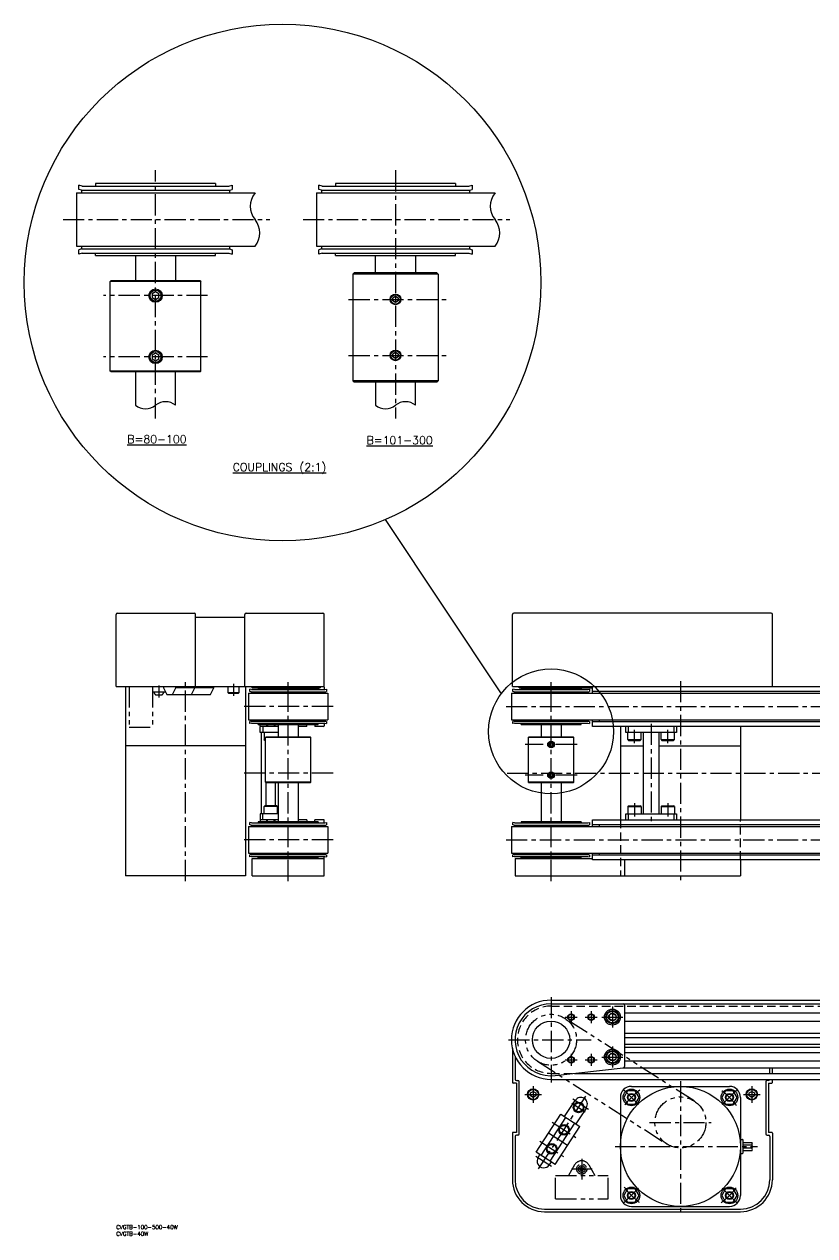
# Model space of a CAD drawing. Extents: x -69 to 1117, y -8 to 901.
# Drawn here: x -69 to 524, y -8 to 901 of the extents above; entities that cross this region are included whole.
import ezdxf

# ---------------------------------------------------------------- set-up
doc = ezdxf.new("R2010")
doc.units = 0
doc.header["$LTSCALE"] = 0.5
for name, pattern in [('CENTER', [50.8, 31.75, -6.35, 6.35, -6.35]), ('DASHED', [19.05, 12.7, -6.35]), ('PHANTOM', [63.5, 31.75, -6.35, 6.35, -6.35, 6.35, -6.35])]:
    doc.linetypes.add(name, pattern=pattern)
for name, color, linetype in [('MSM_CENTER', 1, 'CENTER'), ('MSM_CONTINUOUS', 7, 'CONTINUOUS'), ('MSM_DASHED', 4, 'DASHED'), ('MSM_IMAGINARY', 6, 'PHANTOM'), ('MSM_NARROW', 5, 'CONTINUOUS'), ('MSM_PART_NUMBER', 7, 'CONTINUOUS')]:
    doc.layers.add(name, color=color, linetype=linetype)
doc.styles.get("Standard").update_dxf_attribs({"font": 'txt.shx', "height": 3, "bigfont": 'bigfont.shx'})

# ---------------------------------------------------------------- blocks, each defined once
blk = doc.blocks.new('*U2')
at = {"layer": 'MSM_PART_NUMBER'}
blk.add_text('CVGTB-100-500-40W', height=3, dxfattribs=at).set_placement((0, -3))
blk = doc.blocks.new('*U3')
at = {"layer": 'MSM_PART_NUMBER'}
blk.add_text('CVGTB-40W', height=3, dxfattribs=at).set_placement((0, -8))

msp = doc.modelspace()

# ---------------------------------------------------------------- linework, layer by layer
at = {"layer": 'MSM_CENTER'}
for p, q in [((29.55, 604.83), (29.55, 791.05)), ((209.51, 791.05), (209.51, 604.83)), ((-39.85, 754.05), (115.15, 754.05)), ((140.11, 754.05), (295.12, 754.05)), ((68.55, 697.05), (-9.45, 697.05)), ((174.31, 694.25), (249.23, 694.25)), ((68.55, 651.05), (-9.45, 651.05)), ((174.31, 652.25), (249.69, 652.25)), ((32, 404.8), (32, 395.8)), ((52, 258), (52, 408)), ((88, 406), (88, 397)), ((129, 258), (129, 408)), ((326.12, 258), (326.12, 408)), ((423.12, 408), (423.12, 258)), ((162.7, 389), (95.3, 389)), ((292.39, 389), (859.77, 389)), ((401.12, 376), (401.12, 302)), ((388.62, 361.5), (388.62, 371.5)), ((413.62, 361.5), (413.62, 371.5)), ((345.62, 360.5), (306.62, 360.5)), ((162.7, 339), (95.3, 339)), ((293.22, 339), (859.02, 339)), ((345.62, 337.5), (306.62, 337.5)), ((388.62, 316.5), (388.62, 306.5)), ((413.62, 316.5), (413.62, 306.5)), ((162.7, 289), (95.3, 289)), ((292.39, 289), (859.77, 289)), ((326.12, 171), (326.12, 107)), ((372.12, 164), (372.12, 148)), ((336.62, 156), (345.62, 156)), ((341.12, 160.5), (341.12, 151.5)), ((351.62, 156), (360.62, 156)), ((356.12, 160.5), (356.12, 151.5)), ((364.12, 156), (380.12, 156)), ((294.12, 139), (356.12, 139)), ((341.12, 128.5), (341.12, 119.5)), ((356.12, 128.5), (356.12, 119.5)), ((372.12, 134), (372.12, 118)), ((336.62, 124), (345.62, 124)), ((351.62, 124), (360.62, 124)), ((364.12, 126), (380.12, 126)), ((312.62, 104.25), (312.62, 91.75)), ((380.51, 101.6), (392.18, 89.94)), ((423.12, 108), (423.12, 10)), ((465.72, 101.6), (454.05, 89.94)), ((476.62, 104.26), (476.62, 91.76)), ((306.37, 98), (318.87, 98)), ((316.8, 42.14), (352.21, 96.65)), ((341.73, 91.53), (351.79, 84.99)), ((342.52, 94.59), (354.26, 86.97)), ((470.37, 98.01), (482.87, 98.01)), ((327.06, 77.21), (344.67, 65.77)), ((400.02, 77), (446.22, 77)), ((317.8, 62.95), (335.41, 51.51)), ((374.12, 59), (480.82, 59)), ((314.75, 51.82), (326.49, 44.19)), ((349.12, 49.8), (349.12, 34.2)), ((356.92, 42), (341.32, 42)), ((380.51, 16.4), (392.18, 28.06)), ((465.72, 16.4), (454.05, 28.06))]:
    msp.add_line(p, q, dxfattribs=at)
for start, end in [(125.90565, 144.09435), (35.90565, 54.09435), (215.90565, 234.09435), (305.90565, 324.09435)]:
    msp.add_arc((423.12, 59), 52, start, end, dxfattribs=at)
at = {"layer": 'MSM_CONTINUOUS'}
for p, q in [((-29.85, 774.05), (-29.85, 734.05)), ((-29.85, 774.05), (104.15, 774.05)), ((-27.95, 776.6), (-27.95, 779.91)), ((-25.48, 779.25), (-27.95, 779.91)), ((-25.9, 776.05), (-27.95, 776.6)), ((-25.9, 776.05), (85, 776.05)), ((-25.9, 776.05), (-25.9, 774.05)), ((-25.48, 779.25), (84.57, 779.25)), ((74.55, 781.05), (-15.45, 781.05)), ((-15.45, 781.05), (-15.45, 779.25)), ((74.55, 781.05), (74.55, 779.25)), ((84.57, 779.25), (87.05, 779.91)), ((85, 776.05), (87.05, 776.6)), ((85, 776.05), (85, 774.05)), ((87.05, 779.91), (87.05, 776.6)), ((150.11, 774.05), (150.11, 734.05)), ((150.11, 774.05), (284.12, 774.05)), ((152.01, 776.6), (152.01, 779.91)), ((154.48, 779.25), (152.01, 779.91)), ((154.06, 776.05), (152.01, 776.6)), ((154.06, 776.05), (264.96, 776.05)), ((154.06, 776.05), (154.06, 774.05)), ((154.48, 779.25), (264.54, 779.25)), ((254.51, 781.05), (164.51, 781.05)), ((164.51, 781.05), (164.51, 779.25)), ((254.51, 781.05), (254.51, 779.25)), ((264.54, 779.25), (267.01, 779.91)), ((264.96, 776.05), (267.01, 776.6)), ((264.96, 776.05), (264.96, 774.05)), ((267.01, 779.91), (267.01, 776.6)), ((-29.85, 734.05), (104.15, 734.05)), ((-25.9, 732.05), (-27.95, 731.5)), ((-27.95, 728.19), (-27.95, 731.5)), ((-25.48, 728.85), (-27.95, 728.19)), ((-25.9, 734.05), (-25.9, 732.05)), ((-25.9, 732.05), (85, 732.05)), ((-25.48, 728.85), (84.57, 728.85)), ((-15.45, 727.05), (-15.45, 728.85)), ((-15.45, 727.05), (74.55, 727.05)), ((14.55, 727.05), (14.55, 708.05)), ((44.55, 727.05), (44.55, 708.05)), ((74.55, 727.05), (74.55, 728.85)), ((84.57, 728.85), (87.05, 728.19)), ((85, 734.05), (85, 732.05)), ((85, 732.05), (87.05, 731.5)), ((87.05, 731.5), (87.05, 728.19)), ((150.11, 734.05), (284.12, 734.05)), ((154.06, 732.05), (152.01, 731.5)), ((152.01, 728.19), (152.01, 731.5)), ((154.48, 728.85), (152.01, 728.19)), ((154.06, 734.05), (154.06, 732.05)), ((154.06, 732.05), (264.96, 732.05)), ((154.48, 728.85), (264.54, 728.85)), ((164.51, 727.05), (164.51, 728.85)), ((164.51, 727.05), (254.51, 727.05)), ((194.51, 714.25), (194.51, 727.05)), ((224.51, 727.05), (224.51, 714.25)), ((254.51, 727.05), (254.51, 728.85)), ((264.54, 728.85), (267.01, 728.19)), ((264.96, 734.05), (264.96, 732.05)), ((264.96, 732.05), (267.01, 731.5)), ((267.01, 731.5), (267.01, 728.19)), ((178.51, 714.25), (177.51, 713.25)), ((177.51, 713.25), (177.51, 633.25)), ((241.51, 713.25), (177.51, 713.25)), ((240.51, 714.25), (178.51, 714.25)), ((241.51, 713.25), (240.51, 714.25)), ((241.51, 713.25), (241.51, 633.25)), ((-4.45, 707.65), (-4.05, 708.05)), ((63.55, 707.65), (-4.45, 707.65)), ((-4.45, 640.45), (-4.45, 707.65)), ((63.15, 708.05), (-4.05, 708.05)), ((29.55, 699.94), (27.05, 698.49)), ((32.05, 698.49), (29.55, 699.94)), ((63.15, 708.05), (63.55, 707.65)), ((63.55, 640.45), (63.55, 707.65)), ((27.05, 698.49), (27.05, 695.61)), ((27.05, 695.61), (29.55, 694.16)), ((29.55, 694.16), (32.05, 695.61)), ((32.05, 695.61), (32.05, 698.49)), ((207.51, 695.4), (209.51, 696.56)), ((207.51, 693.09), (207.51, 695.4)), ((209.51, 691.94), (207.51, 693.09)), ((209.51, 696.56), (211.51, 695.4)), ((211.51, 693.09), (209.51, 691.94)), ((211.51, 695.4), (211.51, 693.09)), ((207.51, 653.4), (209.51, 654.56)), ((209.51, 654.56), (211.51, 653.4)), ((29.55, 653.94), (27.05, 652.49)), ((27.05, 652.49), (27.05, 649.61)), ((27.05, 649.61), (29.55, 648.16)), ((32.05, 652.49), (29.55, 653.94)), ((29.55, 648.16), (32.05, 649.61)), ((32.05, 649.61), (32.05, 652.49)), ((207.51, 651.09), (207.51, 653.4)), ((209.51, 649.94), (207.51, 651.09)), ((211.51, 651.09), (209.51, 649.94)), ((211.51, 653.4), (211.51, 651.09)), ((-4.05, 640.05), (-4.45, 640.45)), ((63.55, 640.45), (-4.45, 640.45)), ((-4.05, 640.05), (63.15, 640.05)), ((14.55, 640.05), (14.55, 614.83)), ((44.55, 614.83), (44.55, 640.05)), ((63.15, 640.05), (63.55, 640.45)), ((178.51, 632.25), (177.51, 633.25)), ((241.51, 633.25), (177.51, 633.25)), ((240.51, 632.25), (178.51, 632.25)), ((194.51, 632.25), (194.51, 614.83)), ((224.51, 614.83), (224.51, 632.25)), ((241.51, 633.25), (240.51, 632.25)), ((0, 404), (0, 458)), ((1, 459), (58.5, 459)), ((59.5, 404), (59.5, 458)), ((59.5, 456), (96.5, 456)), ((96.5, 404), (96.5, 458)), ((97.5, 459), (155, 459)), ((156, 404), (156, 458)), ((297.12, 404), (297.12, 458)), ((491.12, 459), (298.12, 459)), ((492.12, 404), (492.12, 458)), ((0, 404), (156, 404)), ((7, 404), (7, 262)), ((35.47, 404), (35.47, 403)), ((35.47, 403), (37.92, 398)), ((42.28, 398), (44.73, 403)), ((44.73, 403), (44.73, 404)), ((73.25, 403), (44.73, 403)), ((56.54, 398), (58.99, 403)), ((58.99, 403), (58.99, 404)), ((70.8, 398), (73.25, 403)), ((73.25, 403), (73.25, 404)), ((83.75, 404), (83.75, 399.5)), ((92.25, 399.5), (92.25, 404)), ((97, 404), (97, 262)), ((100.25, 400.27), (100.25, 401.93)), ((101.49, 401.6), (100.25, 401.93)), ((101.28, 400), (100.25, 400.27)), ((101.28, 400), (156.72, 400)), ((101.28, 400), (101.28, 399)), ((101.49, 401.6), (156.51, 401.6)), ((102, 403), (102, 404)), ((102, 403), (153, 403)), ((151.5, 402.5), (106.5, 402.5)), ((106.5, 402.5), (106.5, 401.6)), ((108, 402.5), (108, 403)), ((112.9, 402.5), (112.9, 403)), ((119, 403), (119, 402.5)), ((139, 403), (139, 402.5)), ((142.9, 402.5), (142.9, 403)), ((149.1, 403), (149.1, 402.5)), ((151.5, 402.5), (151.5, 401.6)), ((153, 404), (153, 403)), ((156, 403.5), (156, 401.6)), ((156.51, 401.6), (157.75, 401.93)), ((156.72, 400), (157.75, 400.27)), ((156.72, 400), (156.72, 399)), ((157.75, 401.93), (157.75, 400.27)), ((297.12, 404), (788.12, 404)), ((297.37, 400.27), (297.37, 401.93)), ((298.6, 401.6), (297.37, 401.93)), ((298.39, 400), (297.37, 400.27)), ((298.39, 400), (353.84, 400)), ((298.39, 400), (298.39, 399)), ((298.6, 401.6), (353.63, 401.6)), ((302.12, 403), (302.12, 404)), ((302.12, 403), (357.12, 403)), ((348.62, 402.5), (303.62, 402.5)), ((303.62, 402.5), (303.62, 401.6)), ((316.12, 403), (316.12, 402.5)), ((336.12, 403), (336.12, 402.5)), ((348.62, 402.5), (348.62, 401.6)), ((353.63, 401.6), (354.87, 401.93)), ((353.84, 400), (354.87, 400.27)), ((353.84, 400), (353.84, 399)), ((354.87, 401.93), (354.87, 400.27)), ((357.12, 399), (357.12, 404)), ((357.12, 400.5), (788.12, 400.5)), ((362.12, 400.5), (362.12, 399)), ((37.92, 398), (70.8, 398)), ((83.75, 399.5), (84.25, 399)), ((83.75, 399.5), (92.25, 399.5)), ((84.25, 399), (91.75, 399)), ((91.75, 399), (92.25, 399.5)), ((99.3, 399), (99.3, 379)), ((99.3, 399), (158.7, 399)), ((158.7, 399), (158.7, 379)), ((296.42, 399), (855.82, 399)), ((296.42, 399), (296.42, 379)), ((99.3, 379), (158.7, 379)), ((101.28, 378), (100.25, 377.73)), ((100.25, 376.07), (100.25, 377.73)), ((101.49, 376.4), (100.25, 376.07)), ((101.28, 379), (101.28, 378)), ((101.28, 378), (156.72, 378)), ((101.49, 376.4), (156.51, 376.4)), ((106.5, 375.5), (106.5, 376.4)), ((106.5, 375.5), (151.5, 375.5)), ((108, 374.5), (108, 375.5)), ((121.5, 374), (108, 374)), ((108, 369.5), (108, 374)), ((110, 374), (110, 369.5)), ((112.9, 374), (112.9, 375.5)), ((113, 375.5), (113, 374)), ((113.54, 375.5), (113.54, 374)), ((118.46, 375.5), (118.46, 374)), ((119, 374), (119, 375.5)), ((119.1, 375.5), (119.1, 374)), ((121.5, 375.5), (121.5, 366)), ((136.5, 375.5), (136.5, 366)), ((142.9, 374), (136.5, 374)), ((142.9, 374), (142.9, 375.5)), ((149.1, 375.5), (149.1, 374)), ((155.5, 374), (149.1, 374)), ((151.5, 375.5), (151.5, 376.4)), ((156, 376.4), (156, 374.5)), ((156.51, 376.4), (157.75, 376.07)), ((156.72, 379), (156.72, 378)), ((156.72, 378), (157.75, 377.73)), ((157.75, 377.73), (157.75, 376.07)), ((296.42, 379), (855.82, 379)), ((298.39, 378), (297.37, 377.73)), ((297.37, 376.07), (297.37, 377.73)), ((298.6, 376.4), (297.37, 376.07)), ((298.39, 379), (298.39, 378)), ((298.39, 378), (353.84, 378)), ((298.6, 376.4), (353.63, 376.4)), ((303.62, 375.5), (303.62, 376.4)), ((303.62, 375.5), (348.62, 375.5)), ((318.62, 375.5), (318.62, 366)), ((333.62, 375.5), (333.62, 366)), ((348.62, 375.5), (348.62, 376.4)), ((353.63, 376.4), (354.87, 376.07)), ((353.84, 379), (353.84, 378)), ((353.84, 378), (354.87, 377.73)), ((354.87, 377.73), (354.87, 376.07)), ((357.12, 374), (357.12, 379)), ((788.12, 377.5), (357.12, 377.5)), ((788.12, 374), (357.12, 374)), ((362.12, 379), (362.12, 377.5)), ((378.12, 374), (378.12, 304)), ((382.12, 369.5), (382.12, 374)), ((384.12, 369.5), (384.12, 374)), ((418.12, 374), (418.12, 369.5)), ((420.12, 374), (420.12, 369.5)), ((468.12, 374), (468.12, 304)), ((121.5, 369.5), (108, 369.5)), ((109.07, 308.5), (109.07, 369.5)), ((111, 369.5), (111, 364.1)), ((111.6, 363.5), (111, 364.1)), ((112, 364.1), (111, 364.1)), ((112, 363.5), (111.6, 363.5)), ((112, 365.8), (112.2, 366)), ((112, 332.2), (112, 365.8)), ((146, 365.8), (112, 365.8)), ((145.8, 366), (112.2, 366)), ((145.8, 366), (146, 365.8)), ((146, 332.2), (146, 365.8)), ((309.12, 365.8), (309.32, 366)), ((309.12, 332.2), (309.12, 365.8)), ((343.12, 365.8), (309.12, 365.8)), ((342.92, 366), (309.32, 366)), ((342.92, 366), (343.12, 365.8)), ((343.12, 332.2), (343.12, 365.8)), ((420.12, 369.5), (382.12, 369.5)), ((383.62, 364.1), (383.62, 369.5)), ((383.62, 364.1), (393.62, 364.1)), ((383.62, 364.1), (384.22, 363.5)), ((384.22, 363.5), (393.02, 363.5)), ((393.62, 364.1), (393.02, 363.5)), ((393.62, 364.1), (393.62, 369.5)), ((395.12, 369.5), (395.12, 308.5)), ((407.12, 308.5), (407.12, 369.5)), ((408.62, 364.1), (408.62, 369.5)), ((408.62, 364.1), (418.62, 364.1)), ((408.62, 364.1), (409.22, 363.5)), ((409.22, 363.5), (418.02, 363.5)), ((418.62, 364.1), (418.02, 363.5)), ((418.62, 364.1), (418.62, 369.5)), ((97, 359.5), (7, 359.5)), ((326.12, 361.94), (324.87, 361.22)), ((324.87, 361.22), (324.87, 359.78)), ((324.87, 359.78), (326.12, 359.06)), ((327.37, 361.22), (326.12, 361.94)), ((326.12, 359.06), (327.37, 359.78)), ((327.37, 359.78), (327.37, 361.22)), ((378.12, 359.5), (395.12, 359.5)), ((407.12, 359.5), (468.12, 359.5)), ((326.12, 338.94), (324.87, 338.22)), ((324.87, 338.22), (324.87, 336.78)), ((324.87, 336.78), (326.12, 336.06)), ((327.37, 338.22), (326.12, 338.94)), ((326.12, 336.06), (327.37, 336.78)), ((327.37, 336.78), (327.37, 338.22)), ((146, 332.2), (112, 332.2)), ((112.2, 332), (112, 332.2)), ((112.2, 332), (145.8, 332)), ((112.54, 314.5), (112.54, 332)), ((119.46, 314.5), (119.46, 332)), ((121.5, 332), (121.5, 302.5)), ((136.5, 332), (136.5, 302.5)), ((145.8, 332), (146, 332.2)), ((343.12, 332.2), (309.12, 332.2)), ((309.32, 332), (309.12, 332.2)), ((309.32, 332), (342.92, 332)), ((318.62, 332), (318.62, 302.5)), ((333.62, 332), (333.62, 302.5)), ((342.92, 332), (343.12, 332.2)), ((111.6, 314.5), (111, 313.9)), ((111, 308.5), (111, 313.9)), ((121, 313.9), (111, 313.9)), ((120.4, 314.5), (111.6, 314.5)), ((120.4, 314.5), (121, 313.9)), ((121, 308.5), (121, 313.9)), ((383.62, 313.9), (384.22, 314.5)), ((383.62, 313.9), (383.62, 308.5)), ((383.62, 313.9), (393.62, 313.9)), ((384.22, 314.5), (393.02, 314.5)), ((393.62, 313.9), (393.02, 314.5)), ((393.62, 313.9), (393.62, 308.5)), ((408.62, 313.9), (409.22, 314.5)), ((408.62, 313.9), (418.62, 313.9)), ((408.62, 313.9), (408.62, 308.5)), ((409.22, 314.5), (418.02, 314.5)), ((418.62, 313.9), (418.02, 314.5)), ((418.62, 313.9), (418.62, 308.5)), ((100.25, 300.27), (100.25, 301.93)), ((101.49, 301.6), (100.25, 301.93)), ((101.28, 300), (100.25, 300.27)), ((101.28, 300), (156.72, 300)), ((101.28, 300), (101.28, 299)), ((101.49, 301.6), (156.51, 301.6)), ((151.5, 302.5), (106.5, 302.5)), ((106.5, 302.5), (106.5, 301.6)), ((108, 308.5), (108, 304)), ((121.5, 308.5), (108, 308.5)), ((121.5, 304), (108, 304)), ((108, 303.5), (108, 302.5)), ((110, 304), (110, 308.5)), ((112.9, 304), (112.9, 302.5)), ((113, 302.5), (113, 304)), ((113.54, 302.5), (113.54, 304)), ((118.46, 302.5), (118.46, 304)), ((119, 304), (119, 302.5)), ((119.1, 302.5), (119.1, 304)), ((142.9, 304), (136.5, 304)), ((142.9, 304), (142.9, 302.5)), ((149.1, 302.5), (149.1, 304)), ((155.5, 304), (149.1, 304)), ((151.5, 302.5), (151.5, 301.6)), ((156, 301.6), (156, 303.5)), ((156.51, 301.6), (157.75, 301.93)), ((156.72, 300), (157.75, 300.27)), ((156.72, 300), (156.72, 299)), ((157.75, 301.93), (157.75, 300.27)), ((297.37, 300.27), (297.37, 301.93)), ((298.6, 301.6), (297.37, 301.93)), ((298.39, 300), (297.37, 300.27)), ((298.39, 300), (353.84, 300)), ((298.39, 300), (298.39, 299)), ((298.6, 301.6), (353.63, 301.6)), ((348.62, 302.5), (303.62, 302.5)), ((303.62, 302.5), (303.62, 301.6)), ((348.62, 302.5), (348.62, 301.6)), ((353.63, 301.6), (354.87, 301.93)), ((353.84, 300), (354.87, 300.27)), ((353.84, 300), (353.84, 299)), ((354.87, 301.93), (354.87, 300.27)), ((357.12, 299), (357.12, 304)), ((357.12, 304), (788.12, 304)), ((357.12, 300.5), (788.12, 300.5)), ((362.12, 300.5), (362.12, 299)), ((382.12, 308.5), (420.12, 308.5)), ((382.12, 304), (382.12, 308.5)), ((384.12, 304), (384.12, 308.5)), ((418.12, 308.5), (418.12, 304)), ((420.12, 308.5), (420.12, 304)), ((99.3, 299), (99.3, 279)), ((99.3, 299), (158.7, 299)), ((158.7, 299), (158.7, 279)), ((296.42, 299), (855.82, 299)), ((296.42, 299), (296.42, 279)), ((99.3, 279), (158.7, 279)), ((101.28, 278), (100.25, 277.73)), ((100.25, 276.07), (100.25, 277.73)), ((101.49, 276.4), (100.25, 276.07)), ((101.28, 279), (101.28, 278)), ((101.28, 278), (156.72, 278)), ((101.49, 276.4), (156.51, 276.4)), ((102, 275), (156, 275)), ((102, 262), (102, 275)), ((106.5, 275.5), (106.5, 276.4)), ((106.5, 275.5), (151.5, 275.5)), ((108, 275.5), (108, 275)), ((112.9, 275.5), (112.9, 275)), ((119, 275.5), (119, 275)), ((139, 275.5), (139, 275)), ((142.9, 275.5), (142.9, 275)), ((149.1, 275), (149.1, 275.5)), ((151.5, 275.5), (151.5, 276.4)), ((156, 262), (156, 276.4)), ((156.51, 276.4), (157.75, 276.07)), ((156.72, 279), (156.72, 278)), ((156.72, 278), (157.75, 277.73)), ((157.75, 277.73), (157.75, 276.07)), ((296.42, 279), (855.82, 279)), ((298.39, 278), (297.37, 277.73)), ((297.37, 276.07), (297.37, 277.73)), ((298.6, 276.4), (297.37, 276.07)), ((298.39, 279), (298.39, 278)), ((298.39, 278), (353.84, 278)), ((298.6, 276.4), (353.63, 276.4)), ((299.12, 275), (357.12, 275)), ((299.12, 275), (299.12, 262)), ((303.62, 275.5), (303.62, 276.4)), ((303.62, 275.5), (348.62, 275.5)), ((316.12, 275.5), (316.12, 275)), ((336.12, 275.5), (336.12, 275)), ((348.62, 275.5), (348.62, 276.4)), ((353.63, 276.4), (354.87, 276.07)), ((353.84, 279), (353.84, 278)), ((353.84, 278), (354.87, 277.73)), ((354.87, 277.73), (354.87, 276.07)), ((357.12, 274), (357.12, 279)), ((788.12, 277.5), (357.12, 277.5)), ((788.12, 274), (357.12, 274)), ((362.12, 279), (362.12, 277.5)), ((381.12, 274), (381.12, 262)), ((468.12, 274), (468.12, 262)), ((97, 262), (7, 262)), ((102, 262), (156, 262)), ((299.12, 262), (468.12, 262)), ((326.12, 168.7), (826.12, 168.7)), ((326.12, 166), (826.12, 166)), ((381.12, 165), (381.12, 118.89)), ((372.12, 158.86), (369.62, 157.42)), ((369.62, 157.42), (369.62, 154.58)), ((372.12, 153.14), (369.62, 154.58)), ((372.12, 158.86), (374.62, 157.42)), ((372.12, 153.14), (374.62, 154.58)), ((374.62, 157.42), (374.62, 154.58)), ((381.12, 159.1), (771.12, 159.1)), ((381.12, 152.9), (771.12, 152.9)), ((767.46, 143.6), (381.12, 143.6)), ((755.12, 140.4), (381.12, 140.4)), ((297.12, 132.59), (297.12, 107)), ((372.12, 128.86), (369.62, 127.42)), ((369.62, 127.42), (369.62, 124.58)), ((372.12, 128.86), (374.62, 127.42)), ((374.62, 127.42), (374.62, 124.58)), ((381.12, 135.6), (755.12, 135.6)), ((381.12, 133.4), (771.12, 133.4)), ((771.12, 129.1), (381.12, 129.1)), ((299.11, 126.64), (299.11, 109.5)), ((372.12, 123.14), (369.62, 124.58)), ((372.12, 123.14), (374.62, 124.58)), ((771.12, 122.9), (381.12, 122.9)), ((326.12, 109.3), (826.12, 109.3)), ((329.13, 112.17), (380.23, 117.9)), ((343.67, 113.8), (808.56, 113.8)), ((380.56, 118), (771.67, 118)), ((490.12, 113.8), (490.12, 118)), ((492.12, 113.8), (492.12, 118)), ((492.12, 107), (492.12, 109.3)), ((300.12, 106.5), (297.62, 106.5)), ((300.11, 108.5), (301.12, 108.5)), ((300.12, 106.5), (300.12, 69.5)), ((302.12, 68.5), (302.12, 107.5)), ((310.62, 99.15), (312.62, 100.31)), ((312.62, 100.31), (314.62, 99.15)), ((383.46, 100.77), (380.57, 95.77)), ((389.23, 100.77), (383.46, 100.77)), ((386.35, 104), (459.89, 104)), ((392.12, 95.77), (389.23, 100.77)), ((457, 100.77), (454.11, 95.77)), ((462.77, 100.77), (457, 100.77)), ((465.66, 95.77), (462.77, 100.77)), ((474.62, 99.16), (476.62, 100.32)), ((476.62, 100.32), (478.62, 99.16)), ((487.12, 107.5), (487.12, 68.5)), ((489.12, 108.5), (488.12, 108.5)), ((489.12, 106.5), (489.12, 69.5)), ((489.12, 106.5), (491.62, 106.5)), ((310.62, 96.85), (310.62, 99.15)), ((312.62, 95.69), (310.62, 96.85)), ((314.62, 96.85), (312.62, 95.69)), ((314.62, 99.15), (314.62, 96.85)), ((336.3, 81.34), (344.2, 93.5)), ((378.12, 95.77), (378.12, 22.23)), ((380.57, 95.77), (383.46, 90.77)), ((389.23, 90.77), (392.12, 95.77)), ((454.11, 95.77), (457, 90.77)), ((462.77, 90.77), (465.66, 95.77)), ((468.12, 95.77), (468.12, 22.23)), ((474.62, 96.85), (474.62, 99.16)), ((476.62, 95.7), (474.62, 96.85)), ((478.62, 96.85), (476.62, 95.7)), ((478.62, 99.16), (478.62, 96.85)), ((314.85, 54.73), (333.37, 83.25)), ((333.37, 83.25), (347.62, 73.99)), ((352.59, 88.05), (344.69, 75.89)), ((383.46, 90.77), (389.23, 90.77)), ((457, 90.77), (462.77, 90.77)), ((318.62, 52.28), (337.14, 80.8)), ((325.33, 47.92), (343.85, 76.44)), ((329.11, 45.47), (347.62, 73.99)), ((297.12, 69), (297.12, 34)), ((300.12, 69.5), (297.62, 69.5)), ((299.12, 66.5), (299.12, 34)), ((301.12, 67.5), (300.12, 67.5)), ((338.37, 59.73), (324.11, 68.99)), ((468.12, 64.25), (469.62, 64.25)), ((470.12, 54.25), (470.12, 63.75)), ((488.12, 67.5), (489.12, 67.5)), ((491.62, 69.5), (489.12, 69.5)), ((490.12, 66.5), (490.12, 34)), ((492.12, 69), (492.12, 34)), ((329.11, 45.47), (314.85, 54.73)), ((470.12, 62), (476.82, 62)), ((476.82, 60), (470.12, 60)), ((470.12, 58), (476.82, 58)), ((470.12, 56), (476.82, 56)), ((316.42, 50.73), (317.79, 52.83)), ((326.17, 47.38), (324.81, 45.28)), ((468.12, 53.75), (469.62, 53.75)), ((383.46, 27.23), (380.57, 22.23)), ((380.57, 22.23), (383.46, 17.23)), ((389.23, 27.23), (383.46, 27.23)), ((392.12, 22.23), (389.23, 27.23)), ((389.23, 17.23), (392.12, 22.23)), ((457, 27.23), (454.11, 22.23)), ((454.11, 22.23), (457, 17.23)), ((462.77, 27.23), (457, 27.23)), ((465.66, 22.23), (462.77, 27.23)), ((462.77, 17.23), (465.66, 22.23)), ((321.12, 12), (468.12, 12)), ((321.12, 10), (468.12, 10)), ((383.46, 17.23), (389.23, 17.23)), ((386.35, 14), (459.89, 14)), ((457, 17.23), (462.77, 17.23))]:
    msp.add_line(p, q, dxfattribs=at)
for centre, radius in [((29.55, 697.05), 4.13), ((209.51, 694.25), 3.5), ((29.55, 651.05), 4.13), ((209.51, 652.25), 3.5), ((326.12, 360.5), 2.07), ((326.12, 337.5), 2.07), ((341.12, 156), 2.07), ((356.12, 156), 2.07), ((372.12, 156), 6), ((372.12, 156), 5), ((372.12, 156), 4.4), ((372.12, 156), 2.89), ((326.12, 139), 14), ((372.12, 126), 6), ((372.12, 126), 5), ((372.12, 126), 4.4), ((372.12, 126), 2.89), ((341.12, 124), 2.07), ((356.12, 124), 2.07), ((312.62, 98), 4.25), ((312.62, 98), 3.75), ((423.12, 59), 45), ((386.35, 95.77), 6.25), ((459.89, 95.77), 6.25), ((476.62, 98.01), 4.25), ((476.62, 98.01), 3.75), ((346.76, 88.26), 4), ((346.76, 88.26), 3.32), ((386.35, 95.77), 3), ((386.35, 95.77), 2.5), ((459.89, 95.77), 3), ((459.89, 95.77), 2.5), ((335.87, 71.49), 4), ((335.87, 71.49), 3.32), ((326.61, 57.23), 4), ((326.61, 57.23), 3.32), ((386.35, 22.23), 6.25), ((459.89, 22.23), 6.25), ((386.35, 22.23), 3), ((386.35, 22.23), 2.5), ((459.89, 22.23), 3), ((459.89, 22.23), 2.5)]:
    msp.add_circle(centre, radius, dxfattribs=at)
for centre, radius, start, end in [((1, 458), 1, 90, 180), ((58.5, 458), 1, 0, 90), ((97.5, 458), 1, 90, 180), ((155, 458), 1, 0, 90), ((298.12, 458), 1, 90, 180), ((491.12, 458), 1, 0, 90), ((155.5, 403.5), 0.5, 0, 90), ((108.5, 374.5), 0.5, 180, 270), ((155.5, 374.5), 0.5, 270, 0), ((108.5, 303.5), 0.5, 90, 180), ((155.5, 303.5), 0.5, 0, 90), ((326.12, 139), 29.7, 90, 270), ((326.12, 139), 27, 90, 276.39985), ((380.12, 165), 1, 0, 90), ((380.12, 118.89), 1, 276.39985, 0), ((300.11, 109.5), 1, 180, 270), ((489.12, 109.5), 1, 270, 348.46304), ((297.62, 107), 0.5, 180, 270), ((301.12, 107.5), 1, 0, 90), ((386.35, 95.77), 8.23, 90, 180), ((459.89, 95.77), 8.23, 0, 90), ((488.12, 107.5), 1, 90, 180), ((491.62, 107), 0.5, 270, 0), ((348.39, 90.78), 5, 327, 147), ((297.62, 69), 0.5, 90, 180), ((300.12, 66.5), 1, 90, 180), ((301.12, 68.5), 1, 270, 0), ((469.62, 63.75), 0.5, 0, 90), ((488.12, 68.5), 1, 180, 270), ((489.12, 66.5), 1, 0, 90), ((491.62, 69), 0.5, 0, 90), ((320.62, 48.01), 5, 147, 327), ((469.62, 54.25), 0.5, 270, 0), ((321.12, 34), 24, 180, 270), ((321.12, 34), 22, 180, 270), ((468.12, 34), 24, 270, 0), ((468.12, 34), 22, 270, 0), ((386.35, 22.23), 8.23, 180, 270), ((459.89, 22.23), 8.23, 270, 0)]:
    msp.add_arc(centre, radius, start, end, dxfattribs=at)
at = {"layer": 'MSM_DASHED'}
for p, q in [((378.12, 304), (378.12, 262)), ((468.12, 274), (468.12, 304)), ((326.12, 164.2), (826.12, 164.2)), ((326.12, 113.8), (343.67, 113.8))]:
    msp.add_line(p, q, dxfattribs=at)
msp.add_arc((326.12, 139), 25.2, 90, 270, dxfattribs=at)
at = {"layer": 'MSM_IMAGINARY'}
for p, q in [((9.7, 404), (9.7, 373.5)), ((27.2, 404), (27.2, 373.5)), ((27.2, 400), (36.94, 400)), ((29.47, 397.8), (34.53, 397.8)), ((9.7, 373.5), (27.2, 373.5)), ((433.4, 93.09), (336.4, 155.09)), ((315.83, 122.91), (412.83, 60.91)), ((329.37, 19.7), (329.37, 37.2)), ((329.37, 37.2), (368.87, 37.2)), ((343.75, 45.1), (339.19, 37.2)), ((347.8, 42.59), (348.97, 43.44)), ((347.95, 41.15), (347.8, 42.59)), ((349.27, 40.56), (347.95, 41.15)), ((348.97, 43.44), (350.28, 42.85)), ((350.43, 41.41), (349.27, 40.56)), ((350.28, 42.85), (350.43, 41.41)), ((354.49, 45.1), (359.05, 37.2)), ((368.87, 19.7), (368.87, 37.2)), ((329.37, 19.7), (368.87, 19.7))]:
    msp.add_line(p, q, dxfattribs=at)
for centre, radius in [((326.12, 139), 19.1), ((423.12, 77), 19.1), ((349.12, 42), 3.8), ((349.12, 42), 2.53)]:
    msp.add_circle(centre, radius, dxfattribs=at)
for centre, radius, start, end in [((31.94, 400.7), 3.8, 190.54763, 229.64085), ((32.06, 400.7), 3.8, 310.35915, 349.45237), ((349.12, 42), 6.2, 30, 150)]:
    msp.add_arc(centre, radius, start, end, dxfattribs=at)
at = {"layer": 'MSM_NARROW'}
msp.add_line((201.75, 529.08), (288.73, 398.46), dxfattribs=at)
for centre, radius in [((124.8, 706.88), 193.73), ((29.55, 697.05), 5), ((209.51, 694.25), 4), ((29.55, 651.05), 5), ((209.51, 652.25), 4), ((326.12, 370.22), 46.85), ((326.12, 360.5), 2.5), ((326.12, 337.5), 2.5), ((341.12, 156), 2.5), ((356.12, 156), 2.5), ((341.12, 124), 2.5), ((356.12, 124), 2.5)]:
    msp.add_circle(centre, radius, dxfattribs=at)
for centre, radius, start, end in [((116.41, 764.05), 15.82, 140.78649, 219.21351), ((296.37, 764.05), 15.82, 140.78649, 219.21351), ((91.9, 744.05), 15.82, 320.78649, 39.21351), ((271.86, 744.05), 15.82, 320.78649, 39.21351), ((22.05, 624.02), 11.86, 230.78649, 309.21351), ((37.05, 605.63), 11.86, 50.78649, 129.21351), ((202.01, 624.02), 11.86, 230.78649, 309.21351), ((217.01, 605.63), 11.86, 50.78649, 129.21351), ((477.68, 60.5), 1, 150.00001, 209.99997), ((477.68, 58.5), 1, 150.00004, 209.99996), ((477.68, 56.5), 1, 150.00001, 209.99997), ((475.95, 61.5), 1, 330, 30), ((475.95, 59.5), 1, 330, 30), ((475.95, 57.5), 1, 330, 30)]:
    msp.add_arc(centre, radius, start, end, dxfattribs=at)

# ---------------------------------------------------------------- block references
at = {"layer": 'MSM_CONTINUOUS'}
for name in ['*U2', '*U3']:
    msp.add_blockref(name, (0, 0), dxfattribs=at)

# ---------------------------------------------------------------- texts
at = {"layer": 'MSM_PART_NUMBER'}
for s, p in [('%%UB=80-100', (8.33, 586.43)), ('%%UB=101-300', (187.74, 585.63)), ('%%UCOUPLINGS (2:1)', (87.39, 565.47))]:
    msp.add_text(s, height=6, dxfattribs=at).set_placement(p)

doc.saveas('drawing.dxf')
